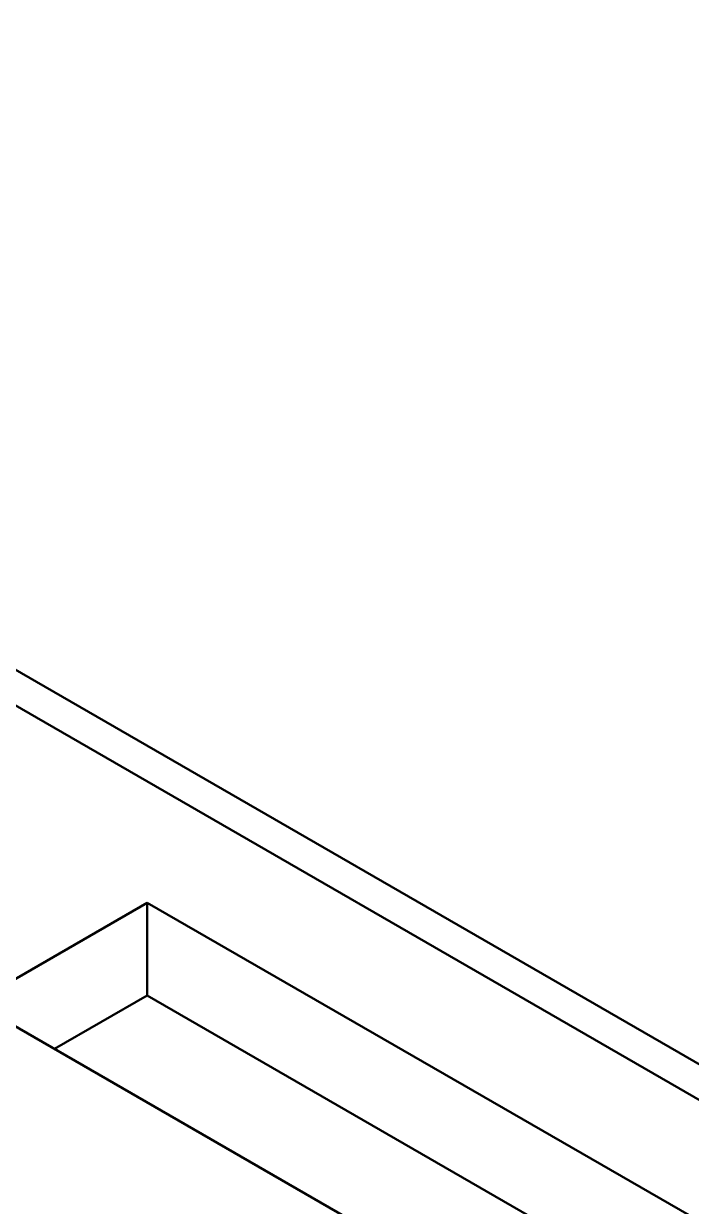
# Model space of a CAD drawing. Header units: millimetres. Extents: x 4735 to 8066, y 756 to 2595.
# Drawn here: x 6691.85 to 6707.13, y 2146.09 to 2173.17 of the extents above; entities that cross this region are included whole.
import ezdxf

# ---------------------------------------------------------------- set-up
doc = ezdxf.new("R2010")
doc.units = ezdxf.units.MM
doc.header["$LTSCALE"] = 1.8
doc.layers.add('외형선(ISO)', color=7, linetype='Continuous', lineweight=50)

msp = doc.modelspace()

# ---------------------------------------------------------------- linework, layer by layer
at = {"layer": '외형선(ISO)'}
for p, q in [((6731.095, 2127.445), (6594.624, 2206.236)), ((6651.899, 2181.333), (6731.095, 2135.609)), ((6730.388, 2135.201), (6651.192, 2180.925)), ((6690.719, 2150.755), (6694.679, 2153.042)), ((6694.679, 2153.042), (6729.328, 2133.038)), ((6694.679, 2150.919), (6694.679, 2153.042)), ((6692.558, 2149.694), (6694.679, 2150.919)), ((6729.328, 2130.915), (6694.679, 2150.919))]:
    msp.add_line(p, q, dxfattribs=at)

doc.saveas('drawing.dxf')
